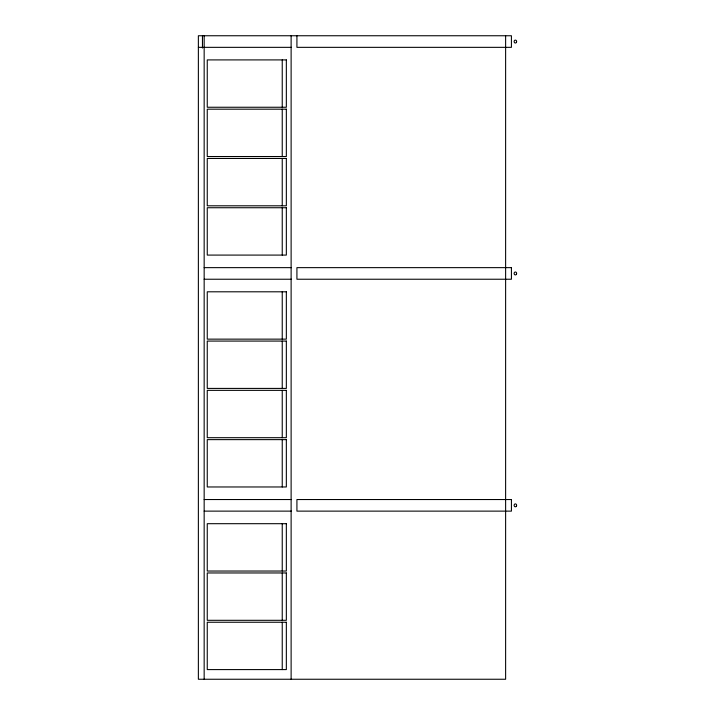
<?xml version="1.0" encoding="UTF-8"?>
<svg xmlns="http://www.w3.org/2000/svg" width="715" height="715" viewBox="0 0 715 715"><rect width="100%" height="100%" fill="white"/><g stroke="black" fill="none" stroke-linecap="round" stroke-linejoin="round"><path stroke-width="1.07" d="M198.368 47.342L291.398 47.342M204.159 267.642L291.398 267.642M204.159 279.234L291.398 279.234M204.159 499.535L291.398 499.535M204.159 511.127L291.398 511.127M505.621 35.75L505.621 679.25L198.368 679.25L198.368 35.75L511.422 35.75L511.422 47.342L296.922 47.342L296.922 35.75M291.121 35.75L291.121 679.25M282.237 59.908L282.237 107.25M282.237 109.181L282.237 156.531M282.237 158.462L282.237 205.804M282.237 207.734L282.237 255.085M282.237 291.8L282.237 339.142M282.237 341.073L282.237 388.415M282.237 390.354L282.237 437.696M282.237 439.627L282.237 486.969M282.237 523.693L282.237 571.035M282.237 572.965L282.237 620.307M282.237 622.247L282.237 669.589M204.159 35.75L204.159 679.25M202.461 35.75L202.461 48.039M286.34 59.908L207.252 59.908L207.252 107.25L286.34 107.25L286.34 59.908M286.34 109.181L207.252 109.181L207.252 156.531L286.34 156.531L286.34 109.181M286.34 158.462L207.252 158.462L207.252 205.804L286.34 205.804L286.34 158.462M286.34 207.734L207.252 207.734L207.252 255.085L286.34 255.085L286.34 207.734M511.422 267.642L296.922 267.642L296.922 279.234L511.422 279.234L511.422 267.642M286.34 291.8L207.252 291.8L207.252 339.142L286.34 339.142L286.34 291.8M286.34 341.073L207.252 341.073L207.252 388.415L286.34 388.415L286.34 341.073M286.34 390.354L207.252 390.354L207.252 437.696L286.34 437.696L286.34 390.354M286.34 439.627L207.252 439.627L207.252 486.969L286.34 486.969L286.34 439.627M511.422 499.535L296.922 499.535L296.922 511.127L511.422 511.127L511.422 499.535M286.34 523.693L207.252 523.693L207.252 571.035L286.34 571.035L286.34 523.693M286.34 572.965L207.252 572.965L207.252 620.307L286.34 620.307L286.34 572.965M286.34 622.247L207.252 622.247L207.252 669.589L286.34 669.589L286.34 622.247M516.462 42.301A1.448 1.251 -90 0 0 515.39 40.112A1.448 1.251 -90 0 0 514.282 42.274A1.448 1.251 -90 0 0 516.462 42.301M516.462 506.086A1.448 1.251 -90 0 0 515.39 503.896A1.448 1.251 -90 0 0 514.282 506.059A1.448 1.251 -90 0 0 516.462 506.086M516.462 274.194A1.448 1.251 -90 0 0 515.39 272.004A1.448 1.251 -90 0 0 514.282 274.167A1.448 1.251 -90 0 0 516.462 274.194"/></g></svg>
